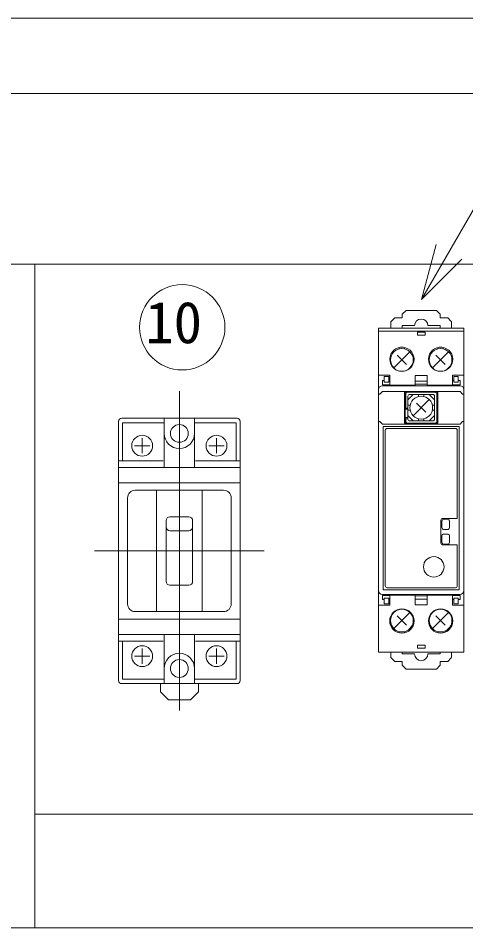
# Model space of a CAD drawing. Units: millimetres, scale not verified. Extents: x -79689 to 6276, y -2774 to 2774.
# Drawn here: x 384.5 to 620.5, y 242.4 to 722.2 of the extents above; entities that cross this region are included whole.
import ezdxf
from ezdxf.enums import TextEntityAlignment as Align

# ---------------------------------------------------------------- set-up
doc = ezdxf.new("R2010")
doc.units = ezdxf.units.MM
doc.header["$LTSCALE"] = 10
for name, color, linetype, lineweight in [('0-0_0', 7, 'Continuous', 18), ('0-3_moji', 7, 'Continuous', 18), ('1-0', 7, 'Continuous', 18)]:
    doc.layers.add(name, color=color, linetype=linetype, lineweight=lineweight)
doc.styles.add('ＭＳ ゴシック', font='')
doc.styles.get('ＭＳ ゴシック').set_extended_font_data('MS Gothic')

# ---------------------------------------------------------------- blocks, each defined once
blk = doc.blocks.new('D14')
at = {"layer": '0-0_0'}
blk.add_line((39749.44, 24479.16), (40429.44, 24479.16), dxfattribs=at)

msp = doc.modelspace()

# ---------------------------------------------------------------- linework, layer by layer
at = {"layer": '0-3_moji'}
for q in [(604.92, 602.79), (618.37, 595.03)]:
    msp.add_line((597.16, 573.81), q, dxfattribs=at)
msp.add_lwpolyline([(597.16, 573.81), (643.32, 653.77), (679.09, 653.77)], dxfattribs=at)
msp.add_circle((471, 559.17), 22.5, dxfattribs=at)
at = {"layer": '1-0', "color": 3}
for p, q in [((943.35, 682.43), (143.35, 682.43)), ((893.35, 592.43), (193.35, 592.43)), ((393.35, 592.43), (393.35, 242.43)), ((893.35, 302.43), (393.35, 302.43)), ((893.35, 242.43), (333.35, 242.43))]:
    msp.add_line(p, q, dxfattribs=at)
at = {"layer": '1-0', "color": 4}
for p, q in [((472.75, 592.43), (428.15, 592.43)), ((469.49, 525.44), (469.49, 356.99)), ((437.49, 372.81), (437.49, 509.61)), ((439.09, 511.21), (499.89, 511.21)), ((439.55, 508.8), (461.49, 508.8)), ((439.55, 488.71), (439.55, 508.8)), ((461.49, 485.21), (461.49, 511.21)), ((477.49, 485.21), (477.49, 511.21)), ((499.43, 508.8), (477.49, 508.8)), ((499.43, 488.71), (499.43, 508.8)), ((501.49, 372.81), (501.49, 509.61)), ((449.89, 500.71), (449.89, 492.71)), ((489.09, 500.71), (489.09, 492.71)), ((445.89, 496.71), (453.89, 496.71)), ((485.09, 496.71), (493.09, 496.71)), ((437.49, 488.71), (460.99, 488.71)), ((437.49, 485.21), (460.99, 485.21)), ((460.99, 485.21), (477.99, 485.21)), ((477.99, 488.71), (501.49, 488.71)), ((477.99, 485.21), (501.49, 485.21)), ((501.49, 477.21), (437.49, 477.21)), ((469.49, 473.21), (446.16, 473.21)), ((457.49, 473.21), (457.49, 409.21)), ((469.49, 473.21), (492.83, 473.21)), ((481.49, 473.21), (481.49, 409.21)), ((442.16, 413.21), (442.16, 469.21)), ((496.83, 413.21), (496.83, 469.21)), ((462.49, 457.23), (462.49, 425.19)), ((474.49, 459.23), (464.49, 459.23)), ((476.49, 457.23), (476.49, 425.19)), ((474.49, 451.86), (464.49, 451.86)), ((424.84, 441.21), (514.14, 441.21)), ((474.49, 423.19), (464.49, 423.19)), ((469.49, 409.21), (446.16, 409.21)), ((469.49, 409.21), (492.83, 409.21)), ((501.49, 405.21), (437.49, 405.21)), ((437.49, 397.21), (460.99, 397.21)), ((437.49, 393.71), (460.99, 393.71)), ((439.55, 393.71), (439.55, 373.63)), ((460.99, 397.21), (477.99, 397.21)), ((461.49, 397.21), (461.49, 371.21)), ((477.49, 397.21), (477.49, 371.21)), ((477.99, 397.21), (501.49, 397.21)), ((477.99, 393.71), (501.49, 393.71)), ((449.89, 381.71), (449.89, 389.71)), ((489.09, 381.71), (489.09, 389.71)), ((445.89, 385.71), (453.89, 385.71)), ((485.09, 385.71), (493.09, 385.71)), ((439.09, 371.21), (499.89, 371.21)), ((439.55, 373.63), (461.49, 373.63)), ((459.49, 371.21), (459.49, 366.91)), ((479.49, 371.21), (479.49, 366.91)), ((463.69, 362.71), (459.49, 366.91)), ((475.29, 362.71), (479.49, 366.91)), ((463.69, 362.71), (475.29, 362.71))]:
    msp.add_line(p, q, dxfattribs=at)
at = {"layer": '1-0'}
for p, q in [((586.98, 566.09), (588.98, 568.09)), ((588.98, 568.09), (604.98, 568.09)), ((604.98, 568.09), (606.98, 566.09)), ((580.98, 558.74), (580.98, 561.93)), ((581.1, 562.21), (581.3, 562.41)), ((581.3, 562.41), (582.98, 564.09)), ((582.98, 564.09), (586.98, 564.09)), ((586.98, 564.09), (586.98, 566.09)), ((606.98, 566.09), (606.98, 564.09)), ((606.98, 564.09), (610.98, 564.09)), ((610.98, 564.09), (612.66, 562.41)), ((612.66, 562.41), (612.86, 562.21)), ((612.98, 561.93), (612.98, 558.74)), ((574.48, 558.74), (619.48, 558.74)), ((574.48, 420.3), (574.48, 558.74)), ((619.48, 557.13), (574.48, 557.13)), ((586.98, 560.05), (593.48, 560.05)), ((586.98, 559.06), (586.98, 560.05)), ((600.48, 560.05), (606.98, 560.05)), ((606.98, 559.06), (606.98, 560.05)), ((619.48, 558.74), (619.48, 420.3)), ((594.98, 555.05), (595.58, 555.05)), ((598.38, 555.04), (595.58, 555.04)), ((598.38, 555.05), (598.98, 555.05)), ((585.38, 547.82), (585.38, 548.57)), ((588.18, 547.82), (588.18, 548.57)), ((605.78, 548.57), (605.78, 547.82)), ((608.58, 548.57), (608.58, 547.82)), ((580.47, 543.38), (580.94, 543.38)), ((582.54, 537.74), (591.02, 546.22)), ((584.32, 544.44), (589.23, 539.53)), ((593.09, 543.38), (592.61, 543.38)), ((601.34, 543.38), (600.87, 543.38)), ((602.94, 537.74), (611.42, 546.22)), ((604.72, 544.44), (609.63, 539.53)), ((613.01, 543.38), (613.49, 543.38)), ((580.63, 540.58), (580.94, 540.58)), ((592.93, 540.58), (592.61, 540.58)), ((601.34, 540.58), (601.03, 540.58)), ((613.01, 540.58), (613.33, 540.58)), ((577.48, 533.3), (579.88, 533.3)), ((577.48, 531.7), (577.48, 533.3)), ((579.88, 533.3), (579.88, 531.7)), ((585.38, 536.15), (585.38, 536.1)), ((588.18, 536.15), (588.18, 536.1)), ((605.78, 536.1), (605.78, 536.15)), ((608.58, 536.1), (608.58, 536.15)), ((613.48, 533.93), (619.48, 533.93)), ((613.48, 528.73), (613.48, 533.93)), ((576.48, 531.04), (576.48, 528.84)), ((577.48, 531.04), (576.48, 531.04)), ((576.48, 528.84), (580.48, 528.84)), ((576.48, 528.3), (617.48, 528.3)), ((577.48, 530.9), (577.48, 531.7)), ((579.88, 531.7), (579.88, 530.9)), ((580.48, 531.04), (579.88, 531.04)), ((579.88, 530.9), (579.88, 530.3)), ((593.78, 528.73), (580.48, 528.73)), ((600.18, 530.75), (593.78, 530.75)), ((600.18, 529.13), (593.78, 529.13)), ((613.48, 528.73), (600.18, 528.73)), ((614.08, 531.04), (613.48, 531.04)), ((613.48, 528.84), (617.48, 528.84)), ((614.08, 531.7), (614.08, 530.9)), ((616.48, 530.9), (616.48, 531.7)), ((617.48, 531.04), (616.48, 531.04)), ((617.48, 531.04), (617.48, 528.84)), ((575.16, 523.98), (576.48, 525.3)), ((617.48, 525.3), (576.48, 525.3)), ((588.18, 525.3), (588.18, 508.7)), ((588.58, 525.3), (588.58, 516.58)), ((589.38, 524.98), (588.78, 524.38)), ((588.78, 516.58), (588.78, 524.38)), ((604.58, 524.98), (589.38, 524.98)), ((592.78, 523.78), (589.98, 520.98)), ((590.98, 523.78), (602.98, 523.78)), ((595.58, 523.78), (595.58, 522.62)), ((598.38, 523.78), (598.38, 522.62)), ((601.18, 523.78), (603.98, 520.98)), ((605.18, 524.38), (604.58, 524.98)), ((605.18, 524.38), (605.18, 509.18)), ((605.38, 508.38), (605.38, 525.3)), ((605.78, 508.7), (605.78, 525.3)), ((617.48, 525.3), (618.8, 523.98)), ((589.98, 510.78), (589.98, 522.78)), ((591.14, 518.18), (589.98, 518.18)), ((592.74, 512.54), (601.22, 521.02)), ((594.52, 519.24), (599.43, 514.33)), ((602.81, 518.18), (603.98, 518.18)), ((603.98, 510.78), (603.98, 522.78)), ((588.58, 516.58), (588.78, 516.58)), ((589.98, 516.58), (588.78, 516.58)), ((591.14, 515.38), (589.98, 515.38)), ((602.81, 515.38), (603.98, 515.38)), ((575.16, 509.42), (576.48, 508.1)), ((588.78, 510.98), (588.58, 510.98)), ((588.78, 509.18), (589.38, 508.58)), ((604.58, 508.58), (589.38, 508.58)), ((592.78, 509.78), (589.98, 512.58)), ((590.98, 509.78), (602.98, 509.78)), ((595.58, 509.78), (595.58, 510.95)), ((598.38, 509.78), (598.38, 510.95)), ((601.18, 509.78), (603.98, 512.58)), ((604.58, 508.58), (605.18, 509.18)), ((576.98, 506.9), (616.98, 506.9)), ((576.98, 506.9), (576.98, 420.7)), ((577.98, 504.8), (577.98, 422.8)), ((614.98, 505.8), (578.98, 505.8)), ((588.61, 508.13), (588.74, 508.1)), ((615.98, 504.8), (615.98, 458.4)), ((616.98, 506.9), (616.98, 420.7)), ((607.38, 457.4), (607.38, 445.4)), ((608.38, 458.4), (615.98, 458.4)), ((608.38, 444.4), (615.98, 444.4)), ((615.98, 444.4), (615.98, 422.8)), ((574.48, 387.87), (574.48, 420.3)), ((617.48, 418.3), (576.48, 418.3)), ((576.48, 417.77), (576.48, 416.65)), ((576.48, 417.77), (576.48, 416.65)), ((580.48, 417.77), (576.48, 417.77)), ((616.98, 420.7), (576.98, 420.7)), ((578.98, 421.8), (614.98, 421.8)), ((593.78, 417.87), (580.48, 417.87)), ((580.48, 417.87), (580.48, 412.65)), ((593.78, 417.87), (580.48, 417.87)), ((593.78, 417.87), (593.78, 412.85)), ((600.18, 417.47), (593.78, 417.47)), ((600.18, 417.47), (593.78, 417.47)), ((613.48, 417.87), (600.18, 417.87)), ((600.18, 412.85), (600.18, 417.87)), ((613.48, 417.87), (600.18, 417.87)), ((617.48, 417.77), (613.48, 417.77)), ((617.48, 417.77), (617.48, 415.57)), ((619.48, 420.3), (619.48, 387.87)), ((580.48, 412.65), (574.48, 412.65)), ((576.48, 416.65), (576.48, 415.57)), ((576.48, 416.65), (576.48, 415.57)), ((576.48, 415.57), (577.48, 415.57)), ((577.48, 415.7), (577.48, 416.3)), ((577.48, 415.7), (577.48, 414.9)), ((577.48, 413.3), (577.48, 414.9)), ((579.88, 413.3), (577.48, 413.3)), ((579.88, 414.9), (579.88, 415.7)), ((579.88, 415.57), (580.48, 415.57)), ((579.88, 414.9), (579.88, 413.3)), ((593.78, 415.86), (600.18, 415.86)), ((593.78, 412.85), (600.18, 412.85)), ((613.48, 415.57), (614.08, 415.57)), ((614.08, 416.3), (616.48, 416.3)), ((614.08, 415.7), (614.08, 416.3)), ((614.08, 414.9), (614.08, 415.7)), ((616.48, 416.3), (616.48, 415.7)), ((616.48, 415.7), (616.48, 414.9)), ((616.48, 415.57), (617.48, 415.57)), ((616.48, 414.9), (616.48, 413.3)), ((582.54, 400.23), (591.02, 408.72)), ((585.38, 410.31), (585.38, 410.5)), ((588.18, 410.31), (588.18, 410.5)), ((602.94, 400.23), (611.42, 408.72)), ((605.78, 410.31), (605.78, 410.5)), ((608.58, 410.31), (608.58, 410.5)), ((580.49, 403.08), (580.94, 403.08)), ((580.59, 405.88), (580.94, 405.88)), ((584.32, 406.93), (589.23, 402.02)), ((592.97, 405.88), (592.61, 405.88)), ((593.06, 403.08), (592.61, 403.08)), ((600.89, 403.08), (601.34, 403.08)), ((600.99, 405.88), (601.34, 405.88)), ((604.72, 406.93), (609.63, 402.02)), ((613.37, 405.88), (613.01, 405.88)), ((613.46, 403.08), (613.01, 403.08)), ((585.38, 398.64), (585.38, 398.04)), ((588.18, 398.64), (588.18, 398.04)), ((605.78, 398.64), (605.78, 398.04)), ((608.58, 398.64), (608.58, 398.04)), ((574.48, 387.87), (574.48, 389.45)), ((619.48, 389.45), (619.48, 387.87)), ((619.48, 387.87), (574.48, 387.87)), ((580.98, 385.06), (580.98, 387.87)), ((581.3, 384.58), (581.1, 384.78)), ((582.98, 382.89), (581.3, 384.58)), ((600.48, 386.89), (606.98, 386.89)), ((606.98, 387.87), (606.98, 386.89)), ((612.66, 384.58), (610.98, 382.89)), ((612.86, 384.78), (612.66, 384.58)), ((612.98, 387.87), (612.98, 385.06)), ((586.98, 382.89), (582.98, 382.89)), ((586.98, 380.89), (586.98, 382.89)), ((588.98, 378.89), (586.98, 380.89)), ((606.98, 380.89), (604.98, 378.89)), ((606.98, 382.89), (606.98, 380.89)), ((610.98, 382.89), (606.98, 382.89)), ((604.98, 378.89), (588.98, 378.89))]:
    msp.add_line(p, q, dxfattribs=at)
for points in [[(598.98, 555.03), (598.98, 556.69), (594.98, 556.69), (594.98, 555.03)], [(593.18, 542.33), (593.04, 543.66), (592.62, 544.93), (591.96, 546.09), (591.06, 547.08), (589.98, 547.87), (588.76, 548.41), (587.45, 548.69), (586.11, 548.69), (584.8, 548.41), (583.58, 547.87), (582.5, 547.08), (581.6, 546.09), (580.93, 544.93), (580.52, 543.66), (580.38, 542.33), (580.52, 540.99), (580.93, 539.72), (581.6, 538.56), (582.5, 537.57), (583.58, 536.78), (584.8, 536.24), (586.11, 535.96), (587.45, 535.96), (588.76, 536.24), (589.98, 536.78), (591.06, 537.57), (591.96, 538.56), (592.62, 539.72), (593.04, 540.99)], [(613.58, 542.33), (613.44, 543.66), (613.03, 544.93), (612.36, 546.09), (611.46, 547.08), (610.38, 547.87), (609.16, 548.41), (607.85, 548.69), (606.51, 548.69), (605.2, 548.41), (603.98, 547.87), (602.9, 547.08), (602, 546.09), (601.33, 544.93), (600.92, 543.66), (600.78, 542.33), (600.92, 540.99), (601.33, 539.72), (602, 538.56), (602.9, 537.57), (603.98, 536.78), (605.2, 536.24), (606.51, 535.96), (607.85, 535.96), (609.16, 536.24), (610.38, 536.78), (611.46, 537.57), (612.36, 538.56), (613.03, 539.72), (613.44, 540.99)], [(607.88, 445.7), (607.93, 445.37), (608.1, 445.08), (608.35, 444.85), (608.66, 444.73), (608.88, 444.7), (610.88, 444.7), (611, 444.71), (611.32, 444.8), (611.59, 445), (611.78, 445.27), (611.87, 445.6), (611.88, 445.7), (611.88, 449.1), (611.85, 449.33), (611.72, 449.64), (611.49, 449.89), (611.2, 450.05), (610.88, 450.1), (608.88, 450.1), (608.55, 450.05), (608.25, 449.88), (608.03, 449.63), (607.9, 449.32), (607.88, 449.1)], [(598.98, 389.89), (598.98, 391.55), (594.98, 391.55), (594.98, 389.89)]]:
    msp.add_lwpolyline(points, close=True, dxfattribs=at)
for points in [[(580.48, 528.73), (580.48, 533.93), (574.48, 533.93)], [(600.18, 528.73), (600.18, 533.73), (593.78, 533.73), (593.78, 528.73)], [(614.08, 531.7), (614.08, 533.3), (616.48, 533.3), (616.48, 531.7)], [(579.88, 530.3), (577.48, 530.3), (577.48, 530.9)], [(616.48, 530.9), (616.48, 530.3), (614.08, 530.3), (614.08, 530.9)], [(588.58, 511.18), (588.48, 511.18), (588.48, 516.38), (588.58, 516.38)], [(589.98, 515.98), (588.58, 515.98), (588.58, 516.58)], [(576.48, 508.1), (617.48, 508.1), (618.8, 509.42)], [(589.98, 511.58), (588.58, 511.58), (588.58, 510.98)], [(588.58, 510.98), (588.58, 508.38), (605.38, 508.38)], [(588.78, 509.18), (588.78, 510.98), (589.98, 510.98)], [(610.88, 452.5), (610.99, 452.51), (611.32, 452.6), (611.59, 452.8), (611.78, 453.07), (611.87, 453.4), (611.88, 453.5), (611.88, 456.9), (611.85, 457.13), (611.72, 457.44), (611.49, 457.69), (611.2, 457.85), (610.88, 457.9), (608.88, 457.9), (608.55, 457.85), (608.25, 457.68), (608.03, 457.43), (607.9, 457.12), (607.88, 456.9), (607.88, 453.5)], [(607.88, 453.5), (607.93, 453.17), (608.1, 452.88), (608.35, 452.65), (608.66, 452.53), (608.88, 452.5), (610.88, 452.5)], [(613.48, 417.87), (613.48, 412.65), (619.48, 412.65)], [(577.48, 416.3), (579.88, 416.3), (579.88, 415.7)], [(616.48, 413.3), (614.08, 413.3), (614.08, 414.9)], [(586.98, 387.87), (586.98, 386.89), (593.48, 386.89)]]:
    msp.add_lwpolyline(points, dxfattribs=at)
at = {"layer": '1-0', "color": 4}
msp.add_lwpolyline([(499.43, 393.71), (499.43, 373.63), (477.49, 373.63)], dxfattribs=at)
at = {"layer": '1-0'}
for centre, radius in [((586.78, 541.98), 6), ((607.18, 541.98), 6), ((596.98, 516.78), 6), ((603.58, 432.8), 5.4), ((586.78, 404.27), 6.4), ((586.78, 404.48), 6), ((607.18, 404.27), 6.4), ((607.18, 404.48), 6)]:
    msp.add_circle(centre, radius, dxfattribs=at)
at = {"layer": '1-0', "color": 4}
for centre, radius in [((469.49, 503.21), 4.7), ((449.89, 496.71), 5.5), ((489.09, 496.71), 5.5), ((449.89, 385.71), 5.5), ((489.09, 385.71), 5.5), ((469.49, 379.21), 4.7)]:
    msp.add_circle(centre, radius, dxfattribs=at)
at = {"layer": '1-0'}
for centre, radius, start, end in [((581.38, 561.93), 0.4, 135, 180), ((596.98, 560.05), 3.5, 0, 180), ((612.58, 561.93), 0.4, 0, 45), ((576.48, 526.3), 2, 90, 180), ((617.48, 526.3), 2, 0, 90), ((574.88, 524.27), 0.4, 180, 315), ((590.98, 522.78), 1, 90, 180), ((602.98, 522.78), 1, 0, 90), ((619.08, 524.27), 0.4, 225, 0), ((574.88, 509.14), 0.4, 45, 180), ((588.78, 508.7), 0.6, 180, 270), ((590.98, 510.78), 1, 180, 270), ((602.98, 510.78), 1, 270, 0), ((605.18, 508.7), 0.6, 270, 0), ((619.08, 509.14), 0.4, 0, 135), ((578.98, 504.8), 1, 90, 180), ((578.98, 504.8), 1, 90, 180), ((614.98, 504.8), 1, 0, 90), ((608.38, 457.4), 1, 90, 180), ((608.38, 445.4), 1, 180, 270), ((578.98, 422.8), 1, 180, 270), ((614.98, 422.8), 1, 270, 0), ((576.48, 420.3), 2, 180, 270), ((617.48, 420.3), 2, 270, 0), ((581.38, 385.06), 0.4, 180, 225), ((596.98, 386.89), 3.5, 180, 0), ((612.58, 385.06), 0.4, 315, 0)]:
    msp.add_arc(centre, radius, start, end, dxfattribs=at)
at = {"layer": '1-0', "color": 4}
for centre, radius, start, end in [((439.09, 509.61), 1.6, 90, 180), ((499.89, 509.61), 1.6, 0, 90), ((469.49, 503.21), 8, 180, 0), ((446.16, 469.21), 4, 90, 180), ((492.83, 469.21), 4, 0, 90), ((464.49, 457.23), 2, 90, 180), ((474.49, 457.23), 2, 0, 90), ((464.49, 453.86), 2, 180, 270), ((474.49, 453.86), 2, 270, 0), ((464.49, 425.19), 2, 180, 270), ((474.49, 425.19), 2, 270, 0), ((446.16, 413.21), 4, 180, 270), ((492.83, 413.21), 4, 270, 0), ((469.49, 379.21), 8, 0, 180), ((439.09, 372.81), 1.6, 180, 270), ((499.89, 372.81), 1.6, 270, 0)]:
    msp.add_arc(centre, radius, start, end, dxfattribs=at)

# ---------------------------------------------------------------- block references
at = {"layer": '0-0_0'}
msp.add_blockref('D14', (-39546.17, -23756.94), dxfattribs=at)

# ---------------------------------------------------------------- texts
at = {"layer": '0-3_moji', "style": 'ＭＳ ゴシック'}
msp.add_text('10', height=21.99, dxfattribs=at).set_placement((451.51, 544.17), align=Align.BOTTOM_LEFT)

doc.saveas('drawing.dxf')
